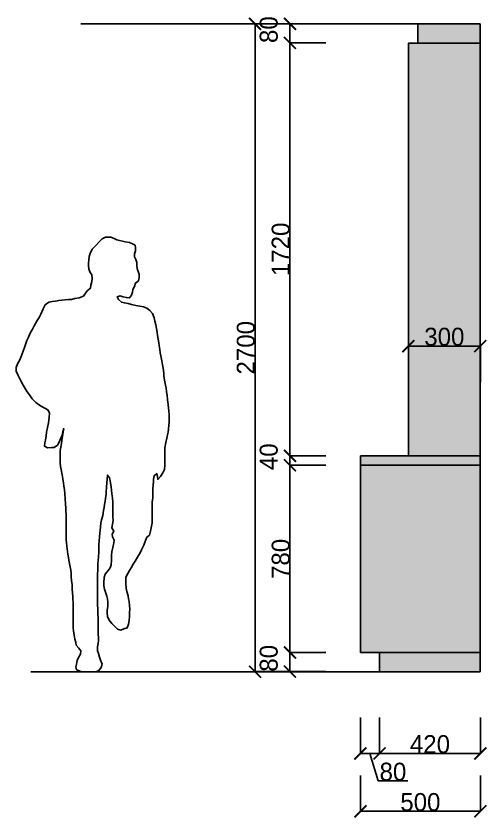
# Model space of a CAD drawing. Header units: millimetres. Extents: x -153917 to -31303, y -39726 to 31262.
# Drawn here: x -74390 to -72426, y -21481 to -18139 of the extents above; entities that cross this region are included whole.
import ezdxf

# ---------------------------------------------------------------- set-up
doc = ezdxf.new("R2010")
doc.units = ezdxf.units.MM
doc.header["$LTSCALE"] = 5
for name, color, linetype in [('Bemating', 1, 'Continuous'), ('Meubel', 8, 'Continuous'), ('muren', 7, 'Continuous')]:
    doc.layers.add(name, color=color, linetype=linetype)
doc.layers.add('parket', color=7, linetype='Continuous', true_color=0xe6d6b7)
doc.layers.add('parket 10x10', color=7, linetype='Continuous', true_color=0xae8743)
doc.styles.add('Geneva', font='')
doc.styles.get('Geneva').set_extended_font_data('Geneva')
doc.dimstyles.new('ISO-25', dxfattribs={"dimtxt": 100, "dimasz": 25, "dimexe": 1.25, "dimexo": 0.625, "dimtad": 1, "dimtxsty": 'Standard', "dimblk": 'ARCHTICK', "dimcen": 2.5, "dimse1": 1, "dimse2": 1, "dimadec": 0, "dimazin": 0, "dimtfac": 1, "dimtmove": 0, "dimatfit": 3, "dimfxl": 1, "dimarcsym": 0})

# ---------------------------------------------------------------- blocks, each defined once
blk = doc.blocks.new('mens02')
at = {"ltscale": 20}
blk.add_lwpolyline([(305.5, 1328.8), (303.4, 1342), (301.3, 1358.7), (299.2, 1370.5), (296.5, 1385.1), (294.4, 1401.7), (293, 1414.9), (289.5, 1430.2), (286.7, 1445.5), (283.3, 1461.4), (279.8, 1474.6), (273.5, 1492.7), (262.4, 1505.2), (249.9, 1514.9), (236.1, 1520.5), (220.1, 1523.9), (203.4, 1526.7), (185.4, 1530.2), (172.2, 1533.7), (156.2, 1537.1), (143.7, 1539.9), (131.9, 1551), (126.4, 1562.8), (138.2, 1567), (149.3, 1562.8), (164.5, 1559.3), (177.7, 1558), (186.1, 1569.8), (189.5, 1582.3), (191.6, 1593.4), (198.6, 1605.2), (202, 1619.7), (214.5, 1629.5), (217.3, 1643.3), (217.3, 1657.2), (213.8, 1668.3), (209, 1680.1), (208.3, 1693.3), (207.6, 1705.1), (203.4, 1717.6), (198.6, 1729.4), (198.6, 1741.2), (202, 1753.7), (202.7, 1766.2), (201.3, 1777.3), (190.2, 1783.6), (177, 1789.1), (159, 1791.9), (124.3, 1799.6), (113.2, 1805.1), (100, 1810.7), (88.9, 1810.7), (77.1, 1810.7), (63.9, 1803.7), (52.1, 1792.6), (38.2, 1777.3), (22.2, 1760.7), (13.9, 1743.3), (9.7, 1730.8), (7.6, 1714.9), (6.9, 1703.1), (6.9, 1691.9), (7.6, 1679.5), (12.5, 1667), (20.1, 1653.8), (22.2, 1639.2), (20.8, 1626.7), (16.7, 1611.4), (14.6, 1598.2), (2.8, 1588.5), (-5.6, 1577.4), (-14.6, 1564.9), (-31.9, 1558), (-50, 1555.2), (-64.6, 1551.7), (-77.1, 1551.7), (-90.3, 1550.3), (-104.8, 1548.2), (-118, 1546.8), (-131.9, 1544.8), (-145.1, 1542.7), (-159, 1539.9), (-174.3, 1529.5), (-183.3, 1512.8), (-193, 1490.6), (-197.9, 1479.5), (-209, 1460.1), (-220.1, 1442), (-227.7, 1428.1), (-236.1, 1413.5), (-244.4, 1393.4), (-250.6, 1380.2), (-255.5, 1367), (-259, 1355.2), (-265.9, 1335.1), (-274.9, 1312.9), (-281.9, 1296.9), (-289.5, 1282.3), (-295.8, 1267.7), (-295.8, 1252.5), (-286.7, 1234.4), (-276.3, 1212.2), (-266.6, 1194.2), (-257.6, 1180.3), (-249.2, 1165.7), (-240.2, 1153.2), (-228.4, 1137.2), (-213.1, 1121.9), (-197.9, 1110.8), (-184.7, 1102.5), (-172.9, 1096.3), (-161.8, 1090), (-156.2, 1076.8), (-157.6, 1060.2), (-159, 1047.7), (-161.1, 1036.6), (-164.5, 1017.1), (-168.7, 997.7), (-170.8, 983.1), (-173.6, 965), (-175.6, 953.2), (-177, 939.4), (-165.2, 933.1), (-148.6, 933.8), (-136.8, 933.8), (-122.9, 944.2), (-116.6, 956), (-109.7, 969.9), (-102.8, 985.9), (-100.7, 999.8), (-96.5, 1012.9), (-99.3, 999.8), (-100.7, 988.6), (-102.8, 972.7), (-104.8, 961.6), (-107.6, 942.8), (-111.1, 922), (-111.1, 906), (-111.1, 893.5), (-111.1, 881.7), (-111.1, 869.9), (-109.7, 854.7), (-108.3, 842.8), (-104.8, 826.9), (-102.1, 813), (-100, 801.9), (-97.9, 787.3), (-95.8, 773.4), (-94.4, 759.5), (-92.3, 740.1), (-90.3, 720.7), (-89.6, 699.8), (-88.2, 681.8), (-88.2, 668.6), (-86.8, 656.8), (-86.8, 642.9), (-86.1, 626.9), (-86.1, 605.4), (-86.1, 591.5), (-86.1, 570), (-86.1, 549.9), (-85.4, 536.7), (-84, 522.8), (-81.2, 501.3), (-79.8, 490.2), (-77.1, 476.3), (-75, 464.5), (-72.2, 451.3), (-70.1, 437.4), (-68, 423.5), (-66.6, 410.3), (-65.3, 395.7), (-63.9, 379.8), (-61.8, 362.4), (-61.1, 344.4), (-60.4, 329.1), (-59, 313.8), (-58.3, 300.6), (-57.6, 289.5), (-56.9, 268), (-56.9, 254.8), (-56.9, 243), (-56.9, 221.5), (-56.9, 202.7), (-56.9, 181.9), (-56.2, 170.1), (-52.8, 152), (-50, 136.1), (-45.8, 121.5), (-44.4, 110.4), (-34, 98.6), (-25.7, 87.5), (-26.4, 73.6), (-33.3, 62.5), (-40.3, 46.5), (-43.7, 31.9), (-45.8, 20.1), (-43, 8.3), (-25.7, 0.7), (-11.1, 0), (0, 0), (18.1, 0), (36.1, 0), (47.9, 3.5), (59, 16.7), (63.2, 31.9), (56.9, 48.6), (52.1, 61.1), (47.9, 75.7), (44.4, 86.8), (43.7, 104.1), (46.5, 118), (47.9, 131.9), (47.9, 143), (47.2, 154.8), (47.2, 175.7), (46.5, 194.4), (46.5, 212.4), (46.5, 225.6), (45.8, 241.6), (45.1, 260.4), (44.4, 279.1), (44.4, 298.5), (44.4, 320.8), (44.4, 334.6), (44.4, 346.4), (43.7, 368), (43.7, 385.3), (43.7, 404.8), (45.1, 424.2), (45.1, 436), (45.8, 449.9), (47.2, 463.1), (47.9, 477), (49.3, 499.9), (49.3, 513.1), (50, 528.3), (51.4, 545), (52.1, 560.3), (53.5, 578.3), (54.9, 589.4), (56.9, 601.9), (58.3, 620.7), (61.1, 632.5), (66, 651.2), (69.4, 672.1), (72.2, 684.6), (73.6, 696.4), (76.4, 710.2), (77.1, 723.4), (79.8, 738.7), (80.5, 750.5), (81.2, 767.2), (82.6, 788), (84, 800.5), (86.1, 819.2), (93.7, 808.1), (97.2, 797), (98.6, 785.2), (100.7, 770), (102.1, 756.1), (104.1, 740.8), (106.2, 724.8), (107.6, 704.7), (107.6, 690.8), (107.6, 676.2), (107.6, 658.9), (108.3, 644.3), (109, 629.7), (106.2, 615.1), (104.1, 599.9), (112.5, 586), (105.5, 573.5), (106.2, 562.4), (113.2, 548.5), (112.5, 536.7), (107.6, 517.9), (104.1, 499.9), (102.1, 486), (102.1, 465.2), (100.7, 445), (96.5, 433.2), (88.9, 422.1), (76.4, 406.2), (72.2, 392.3), (70.1, 372.1), (70.1, 358.2), (73.6, 343.7), (78.5, 327), (82.6, 314.5), (85.4, 303.4), (86.8, 289.5), (86.8, 272.8), (84.7, 254.8), (84.7, 243.7), (86.1, 229.8), (93, 214.5), (104.1, 201.3), (116.6, 188.1), (127.7, 177), (140.9, 173.6), (154.1, 178.4), (167.3, 182.6), (172.9, 197.9), (176.4, 213.1), (177.7, 229.8), (177.7, 246.5), (178.4, 261), (177.7, 275.6), (176.4, 292.3), (173.6, 304.1), (171.5, 316.6), (166.6, 333.9), (163.2, 347.8), (162.5, 367.3), (161.8, 381.2), (162.5, 393.7), (170.1, 409.6), (177, 421.4), (184.7, 433.2), (192.3, 447.8), (200.6, 460.3), (211.1, 477.7), (221.5, 495.7), (227.7, 507.5), (236.7, 527), (243.7, 546.4), (249.9, 560.3), (261, 569.3), (265.2, 585.3), (269.4, 606.8), (271.5, 620.7), (272.2, 637.3), (272.2, 656.1), (271.5, 673.4), (271.5, 688), (272.2, 708.2), (274.2, 722.7), (274.2, 738), (274.9, 760.2), (276.3, 779), (277, 790.8), (277.7, 801.9), (279.8, 816.5), (290.9, 825.5), (294.4, 813), (295.1, 801.2), (306.9, 813.7), (316.6, 828.3), (323.5, 842.8), (324.2, 859.5), (324.2, 871.3), (324.2, 888), (324.2, 901.2), (324.2, 919.9), (324.2, 933.1), (328.4, 954.6), (332.6, 972.7), (335.3, 987.3), (338.1, 998.4), (340.2, 1010.2), (341.6, 1027.5), (342.3, 1039.3), (342.3, 1058.8), (342.3, 1070.6), (340.9, 1087.2), (339.5, 1098.3), (338.1, 1112.9), (336, 1133.1), (334.6, 1151.8), (331.9, 1166.4), (329.8, 1182.3), (327, 1193.5), (323.5, 1214.3), (320.8, 1232.3), (320.1, 1243.4), (317.3, 1265), (315.2, 1278.9), (312.4, 1295.5), (307.6, 1315.7)], close=True, dxfattribs=at)
blk = doc.blocks.new('_ArchTick')
at = {"color": 0, "linetype": 'ByBlock', "const_width": 0.15}
blk.add_lwpolyline([(-0.5, -0.5), (0.5, 0.5)], dxfattribs=at)
blk = doc.blocks.new('*D685')
at = {"layer": 'Bemating', "color": 0, "lineweight": -2, "transparency": 16777216}
for p, q in [((-73243.3, -18171.3), (-73394.6, -18171.3)), ((-73393.3, -18171.3), (-73393.3, -20871.3)), ((-73243.3, -20871.3), (-73394.6, -20871.3))]:
    blk.add_line(p, q, dxfattribs=at)
at = {"layer": 'Defpoints', "color": 0, "transparency": 16777216}
for p in [(-72454.1, -18171.3), (-73393.3, -20871.3), (-72454.1, -20871.3)]:
    blk.add_point(p, dxfattribs=at)
at = {"layer": 'Bemating', "color": 0, "lineweight": -2, "transparency": 16777216, "xscale": 50, "yscale": 50, "zscale": 50}
for p, rotation in [((-73393.3, -18171.3), 90), ((-73393.3, -20871.3), 270)]:
    blk.add_blockref('_ArchTick', p, dxfattribs=dict(at, rotation=rotation))
at = {"layer": 'Bemating', "color": 0, "transparency": 16777216, "insert": (-73431.4, -19521.3), "char_height": 75, "attachment_point": 5, "rotation": 90, "style": 'Geneva'}
blk.add_mtext('2700', dxfattribs=at)
blk = doc.blocks.new('*D686')
at = {"layer": 'Bemating', "color": 0, "lineweight": -2, "transparency": 16777216}
for p, q in [((-73097.7, -18251.3), (-73249, -18251.3)), ((-73247.7, -18251.3), (-73247.7, -19971.3)), ((-73097.7, -19971.3), (-73249, -19971.3))]:
    blk.add_line(p, q, dxfattribs=at)
at = {"layer": 'Defpoints', "color": 0, "transparency": 16777216}
for p in [(-72754.1, -18251.3), (-73247.7, -19971.3), (-72754.1, -19971.3)]:
    blk.add_point(p, dxfattribs=at)
at = {"layer": 'Bemating', "color": 0, "lineweight": -2, "transparency": 16777216, "xscale": 50, "yscale": 50, "zscale": 50}
for p, rotation in [((-73247.7, -18251.3), 90), ((-73247.7, -19971.3), 270)]:
    blk.add_blockref('_ArchTick', p, dxfattribs=dict(at, rotation=rotation))
at = {"layer": 'Bemating', "color": 0, "transparency": 16777216, "insert": (-73285.9, -19111.3), "char_height": 75, "attachment_point": 5, "rotation": 90, "style": 'Geneva'}
blk.add_mtext('1720', dxfattribs=at)
blk = doc.blocks.new('*D687')
at = {"layer": 'Bemating', "color": 0, "lineweight": -2, "transparency": 16777216}
for p, q in [((-73097.7, -19971.3), (-73249, -19971.3)), ((-73247.7, -19971.3), (-73247.7, -20011.3)), ((-73097.7, -20011.3), (-73249, -20011.3))]:
    blk.add_line(p, q, dxfattribs=at)
at = {"layer": 'Defpoints', "color": 0, "transparency": 16777216}
for p in [(-72754.1, -19971.3), (-73247.7, -20011.3), (-72954.1, -20011.3)]:
    blk.add_point(p, dxfattribs=at)
at = {"layer": 'Bemating', "color": 0, "lineweight": -2, "transparency": 16777216, "xscale": 50, "yscale": 50, "zscale": 50}
for p, rotation in [((-73247.7, -19971.3), 90), ((-73247.7, -20011.3), 270)]:
    blk.add_blockref('_ArchTick', p, dxfattribs=dict(at, rotation=rotation))
at = {"layer": 'Bemating', "color": 0, "transparency": 16777216, "insert": (-73335.9, -19975.7), "char_height": 75, "attachment_point": 5, "rotation": 90, "style": 'Geneva'}
blk.add_mtext('40', dxfattribs=at)
blk = doc.blocks.new('*D688')
at = {"layer": 'Bemating', "color": 0, "lineweight": -2, "transparency": 16777216}
for p, q in [((-73097.7, -20011.3), (-73249, -20011.3)), ((-73247.7, -20011.3), (-73247.7, -20791.3)), ((-73097.7, -20791.3), (-73249, -20791.3))]:
    blk.add_line(p, q, dxfattribs=at)
at = {"layer": 'Defpoints', "color": 0, "transparency": 16777216}
for p in [(-72954.1, -20011.3), (-73247.7, -20791.3), (-72954.1, -20791.3)]:
    blk.add_point(p, dxfattribs=at)
at = {"layer": 'Bemating', "color": 0, "lineweight": -2, "transparency": 16777216, "xscale": 50, "yscale": 50, "zscale": 50}
for p, rotation in [((-73247.7, -20011.3), 90), ((-73247.7, -20791.3), 270)]:
    blk.add_blockref('_ArchTick', p, dxfattribs=dict(at, rotation=rotation))
at = {"layer": 'Bemating', "color": 0, "transparency": 16777216, "insert": (-73285.9, -20401.3), "char_height": 75, "attachment_point": 5, "rotation": 90, "style": 'Geneva'}
blk.add_mtext('780', dxfattribs=at)
blk = doc.blocks.new('*D689')
at = {"layer": 'Bemating', "color": 0, "lineweight": -2, "transparency": 16777216}
for p, q in [((-73097.7, -20791.3), (-73249, -20791.3)), ((-73247.7, -20791.3), (-73247.7, -20871.3)), ((-73097.7, -20871.3), (-73249, -20871.3))]:
    blk.add_line(p, q, dxfattribs=at)
at = {"layer": 'Defpoints', "color": 0, "transparency": 16777216}
for p in [(-72954.1, -20791.3), (-73247.7, -20871.3), (-72874.1, -20871.3)]:
    blk.add_point(p, dxfattribs=at)
at = {"layer": 'Bemating', "color": 0, "lineweight": -2, "transparency": 16777216, "xscale": 50, "yscale": 50, "zscale": 50}
for p, rotation in [((-73247.7, -20791.3), 90), ((-73247.7, -20871.3), 270)]:
    blk.add_blockref('_ArchTick', p, dxfattribs=dict(at, rotation=rotation))
at = {"layer": 'Bemating', "color": 0, "transparency": 16777216, "insert": (-73335.9, -20815.7), "char_height": 75, "attachment_point": 5, "rotation": 90, "style": 'Geneva'}
blk.add_mtext('80', dxfattribs=at)
blk = doc.blocks.new('*D690')
at = {"layer": 'Bemating', "color": 0, "lineweight": -2, "transparency": 16777216}
for p, q in [((-73097.7, -18171.3), (-73249, -18171.3)), ((-73247.7, -18251.3), (-73247.7, -18171.3)), ((-73097.7, -18251.3), (-73249, -18251.3))]:
    blk.add_line(p, q, dxfattribs=at)
at = {"layer": 'Defpoints', "color": 0, "transparency": 16777216}
for p in [(-73247.7, -18171.3), (-72714.1, -18171.3), (-72754.1, -18251.3)]:
    blk.add_point(p, dxfattribs=at)
at = {"layer": 'Bemating', "color": 0, "lineweight": -2, "transparency": 16777216, "xscale": 50, "yscale": 50, "zscale": 50}
for p, rotation in [((-73247.7, -18171.3), 90), ((-73247.7, -18251.3), 270)]:
    blk.add_blockref('_ArchTick', p, dxfattribs=dict(at, rotation=rotation))
at = {"layer": 'Bemating', "color": 0, "transparency": 16777216, "insert": (-73335.9, -18195.7), "char_height": 75, "attachment_point": 5, "rotation": 90, "style": 'Geneva'}
blk.add_mtext('80', dxfattribs=at)
blk = doc.blocks.new('*D691')
at = {"layer": 'Bemating', "color": 0, "lineweight": -2, "transparency": 16777216}
for p, q in [((-72954.1, -21303.4), (-72954.1, -21454.6)), ((-72454.1, -21303.4), (-72454.1, -21454.6)), ((-72954.1, -21453.4), (-72454.1, -21453.4))]:
    blk.add_line(p, q, dxfattribs=at)
at = {"layer": 'Defpoints', "color": 0, "transparency": 16777216}
for p in [(-72954.1, -20881.9), (-72454.1, -20881.9), (-72454.1, -21453.4)]:
    blk.add_point(p, dxfattribs=at)
at = {"layer": 'Bemating', "color": 0, "lineweight": -2, "transparency": 16777216, "xscale": 50, "yscale": 50, "zscale": 50, "rotation": 180}
blk.add_blockref('_ArchTick', (-72954.1, -21453.4), dxfattribs=at)
at = {"layer": 'Bemating', "color": 0, "lineweight": -2, "transparency": 16777216, "xscale": 50, "yscale": 50, "zscale": 50}
blk.add_blockref('_ArchTick', (-72454.1, -21453.4), dxfattribs=at)
at = {"layer": 'Bemating', "color": 0, "transparency": 16777216, "insert": (-72704.1, -21415.3), "char_height": 75, "attachment_point": 5, "style": 'Geneva'}
blk.add_mtext('500', dxfattribs=at)
blk = doc.blocks.new('*D692')
at = {"layer": 'Bemating', "color": 0, "lineweight": -2, "transparency": 16777216}
for p, q in [((-72754.1, -19664.3), (-72754.1, -19513)), ((-72754.1, -19514.3), (-72454.1, -19514.3)), ((-72454.1, -19664.3), (-72454.1, -19513))]:
    blk.add_line(p, q, dxfattribs=at)
at = {"layer": 'Defpoints', "color": 0, "transparency": 16777216}
for p in [(-72454.1, -19514.3), (-72754.1, -19971.3), (-72454.1, -19971.3)]:
    blk.add_point(p, dxfattribs=at)
at = {"layer": 'Bemating', "color": 0, "lineweight": -2, "transparency": 16777216, "xscale": 50, "yscale": 50, "zscale": 50, "rotation": 180}
blk.add_blockref('_ArchTick', (-72754.1, -19514.3), dxfattribs=at)
at = {"layer": 'Bemating', "color": 0, "lineweight": -2, "transparency": 16777216, "xscale": 50, "yscale": 50, "zscale": 50}
blk.add_blockref('_ArchTick', (-72454.1, -19514.3), dxfattribs=at)
at = {"layer": 'Bemating', "color": 0, "transparency": 16777216, "insert": (-72604.1, -19476.1), "char_height": 75, "attachment_point": 5, "style": 'Geneva'}
blk.add_mtext('300', dxfattribs=at)
blk = doc.blocks.new('*D693')
at = {"layer": 'Bemating', "color": 0, "lineweight": -2, "transparency": 16777216}
for p, q in [((-72874.1, -21062.1), (-72874.1, -21213.3)), ((-72454.1, -21062.1), (-72454.1, -21213.3)), ((-72454.1, -21212.1), (-72874.1, -21212.1))]:
    blk.add_line(p, q, dxfattribs=at)
at = {"layer": 'Defpoints', "color": 0, "transparency": 16777216}
for p in [(-72874.1, -20871.3), (-72454.1, -20871.3), (-72874.1, -21212.1)]:
    blk.add_point(p, dxfattribs=at)
at = {"layer": 'Bemating', "color": 0, "lineweight": -2, "transparency": 16777216, "xscale": 50, "yscale": 50, "zscale": 50, "rotation": 180}
blk.add_blockref('_ArchTick', (-72874.1, -21212.1), dxfattribs=at)
at = {"layer": 'Bemating', "color": 0, "lineweight": -2, "transparency": 16777216, "xscale": 50, "yscale": 50, "zscale": 50}
blk.add_blockref('_ArchTick', (-72454.1, -21212.1), dxfattribs=at)
at = {"layer": 'Bemating', "color": 0, "transparency": 16777216, "insert": (-72664.1, -21174), "char_height": 75, "attachment_point": 5, "style": 'Geneva'}
blk.add_mtext('420', dxfattribs=at)
blk = doc.blocks.new('*D694')
at = {"layer": 'Bemating', "color": 0, "lineweight": -2, "transparency": 16777216}
for p, q in [((-72954.1, -21062.1), (-72954.1, -21213.3)), ((-72874.1, -21062.1), (-72874.1, -21213.3)), ((-72874.1, -21212.1), (-72954.1, -21212.1)), ((-72914.1, -21212.1), (-72879.7, -21326.8)), ((-72879.7, -21326.8), (-72757, -21326.8))]:
    blk.add_line(p, q, dxfattribs=at)
at = {"layer": 'Defpoints', "color": 0, "transparency": 16777216}
for p in [(-72954.1, -20791.3), (-72874.1, -20871.3), (-72954.1, -21212.1)]:
    blk.add_point(p, dxfattribs=at)
at = {"layer": 'Bemating', "color": 0, "lineweight": -2, "transparency": 16777216, "xscale": 50, "yscale": 50, "zscale": 50, "rotation": 180}
blk.add_blockref('_ArchTick', (-72954.1, -21212.1), dxfattribs=at)
at = {"layer": 'Bemating', "color": 0, "lineweight": -2, "transparency": 16777216, "xscale": 50, "yscale": 50, "zscale": 50}
blk.add_blockref('_ArchTick', (-72874.1, -21212.1), dxfattribs=at)
at = {"layer": 'Bemating', "color": 0, "transparency": 16777216, "insert": (-72818.4, -21288.7), "char_height": 75, "attachment_point": 5, "style": 'Geneva'}
blk.add_mtext('80', dxfattribs=at)

msp = doc.modelspace()

# ---------------------------------------------------------------- hatches: boundary and pattern name
at = {"layer": 'parket', "transparency": 33554687}
h = msp.add_hatch(color=256, dxfattribs=at)
h.dxf.hatch_style = 1
h.paths.add_polyline_path([(-72454.13, -18251.349), (-72754.13, -18251.349), (-72754.13, -19971.349), (-72454.13, -19971.349)])
h.paths.add_polyline_path([(-72454.13, -19971.349), (-72954.13, -19971.349), (-72954.13, -20011.349), (-72454.13, -20011.349)])
h.paths.add_polyline_path([(-72454.13, -20011.349), (-72954.13, -20011.349), (-72954.13, -20791.349), (-72874.13, -20791.349), (-72454.13, -20791.349)])
at = {"layer": 'parket 10x10', "true_color": 0xddc9a7, "transparency": 33554687}
h = msp.add_hatch(color=9, dxfattribs=at)
h.dxf.hatch_style = 1
h.paths.add_polyline_path([(-72714.13, -18171.349), (-72714.13, -18251.349), (-72454.13, -18251.349), (-72454.13, -18171.349)])
h.paths.add_polyline_path([(-72454.13, -20871.349), (-72454.13, -20791.349), (-72874.13, -20791.349), (-72874.13, -20871.349)])

# ---------------------------------------------------------------- linework, layer by layer
at = {"layer": 'Meubel'}
for p, q in [((-72714.13, -18251.349), (-72714.13, -18171.349)), ((-72754.13, -19971.349), (-72754.13, -18251.349)), ((-72754.13, -18251.349), (-72454.13, -18251.349)), ((-72754.13, -18251.349), (-72714.13, -18251.349)), ((-72454.13, -19971.349), (-72954.13, -19971.349)), ((-72954.13, -19971.349), (-72954.13, -20011.349)), ((-72454.13, -19971.349), (-72754.13, -19971.349)), ((-72954.13, -20011.349), (-72454.13, -20011.349)), ((-72954.13, -20011.349), (-72954.13, -20791.349)), ((-72954.13, -20791.349), (-72874.13, -20791.349)), ((-72874.13, -20791.349), (-72874.13, -20871.349)), ((-72874.13, -20791.349), (-72454.13, -20791.349))]:
    msp.add_line(p, q, dxfattribs=at)
at = {"layer": 'muren'}
for p, q in [((-72454.13, -18171.349), (-74119.649, -18171.349)), ((-72454.13, -20871.349), (-72454.13, -18171.349)), ((-72454.13, -20871.349), (-74328.598, -20871.349))]:
    msp.add_line(p, q, dxfattribs=at)

# ---------------------------------------------------------------- block references
at = {"layer": 'Meubel'}
msp.add_blockref('mens02', (-74093.948, -20871.349), dxfattribs=at)

# ---------------------------------------------------------------- dimensions: what is measured, and where the dimension line sits
at = {"layer": 'Bemating'}
for base, p1, p2, picture, middle in [((-73393.304, -20871.349), (-72454.13, -18171.349), (-72454.13, -20871.349), '*D685', (-73431.429, -19521.349)), ((-73247.731, -18171.349), (-72754.13, -18251.349), (-72714.13, -18171.349), '*D690', (-73335.856, -18195.724)), ((-73247.731, -19971.349), (-72754.13, -18251.349), (-72754.13, -19971.349), '*D686', (-73285.856, -19111.349)), ((-73247.731, -20011.349), (-72754.13, -19971.349), (-72954.13, -20011.349), '*D687', (-73335.856, -19975.724)), ((-73247.731, -20791.349), (-72954.13, -20011.349), (-72954.13, -20791.349), '*D688', (-73285.856, -20401.349)), ((-73247.731, -20871.349), (-72954.13, -20791.349), (-72874.13, -20871.349), '*D689', (-73335.856, -20815.724))]:
    dim = msp.add_linear_dim(base=base, p1=p1, p2=p2, angle=90, dimstyle='ISO-25', override={"dimtxt": 75, "dimasz": 50, "dimtxsty": 'Geneva', "dimse1": 0, "dimse2": 0, "dimtmove": 1, "dimfxl": 150, "dimfxlon": 1}, dxfattribs=at)
    dim.commit()
    dim.dimension.update_dxf_attribs({"geometry": picture, "text_midpoint": middle})
for base, p1, p2, picture, middle in [((-72454.13, -19514.269), (-72754.13, -19971.349), (-72454.13, -19971.349), '*D692', (-72604.13, -19476.144)), ((-72954.13, -21212.094), (-72874.13, -20871.349), (-72954.13, -20791.349), '*D694', (-72879.098, -21288.657)), ((-72454.13, -21453.384), (-72954.13, -20881.88), (-72454.13, -20881.88), '*D691', (-72704.13, -21415.259)), ((-72874.13, -21212.094), (-72454.13, -20871.349), (-72874.13, -20871.349), '*D693', (-72664.13, -21173.969))]:
    dim = msp.add_linear_dim(base=base, p1=p1, p2=p2, dimstyle='ISO-25', override={"dimtxt": 75, "dimasz": 50, "dimtxsty": 'Geneva', "dimse1": 0, "dimse2": 0, "dimtmove": 1, "dimfxl": 150, "dimfxlon": 1}, dxfattribs=at)
    dim.commit()
    dim.dimension.update_dxf_attribs({"geometry": picture, "text_midpoint": middle})

doc.saveas('drawing.dxf')
